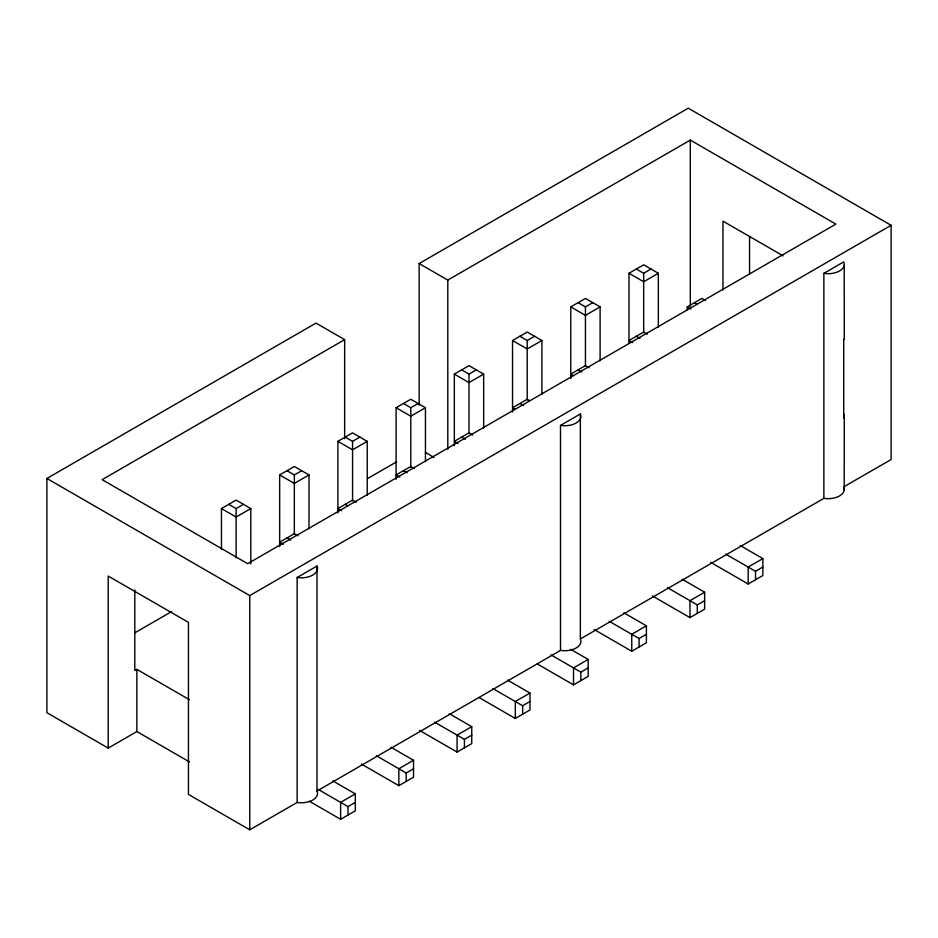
<?xml version="1.0" encoding="UTF-8"?>
<svg xmlns="http://www.w3.org/2000/svg" width="938" height="938" viewBox="0 0 938 938"><rect width="100%" height="100%" fill="white"/><g stroke="black" fill="none" stroke-linecap="round" stroke-linejoin="round"><path stroke-width="1.41" d="M844.212 490.128L844.27 414.326M189.511 761.949L136.866 731.558L108.21 748.102L46.9 712.704L46.9 478.462L316 323.094L344.656 339.638L344.656 438.785M419.145 405.052L419.145 263.543L688.246 108.187L891.1 225.296L891.1 459.538L843.719 486.892A16.204 9.357 0 0 1 823.869 498.359L580.352 638.942A16.204 9.357 0 0 1 560.502 650.409L316.985 791.004A16.204 9.357 0 0 1 297.135 802.459L249.754 829.813L188.444 794.416L188.444 622.375L108.21 576.061L108.21 748.102M344.656 339.638L102.136 479.646L247.691 563.679L835.864 224.112L690.309 140.079L447.801 280.087L419.145 263.543M221.45 549.398L221.45 508.572L236.118 500.095L250.786 508.572L250.786 563.984M279.665 546.561L279.665 474.956L294.333 466.479L309.012 474.956L309.012 528.903M337.891 512.945L337.891 441.341L352.559 432.875L367.227 441.341L367.227 495.299M396.106 479.33L396.106 407.725L410.774 399.26L425.453 407.725L425.453 461.684M454.332 445.714L454.332 374.11L469 365.644L483.668 374.11L483.668 428.068M512.547 411.958L512.547 340.506L527.226 332.029L541.894 340.506L541.894 394.452M570.773 378.483L570.773 306.89L585.441 298.413L600.109 306.89L600.109 360.837M628.988 343.414L628.988 273.275L643.667 264.809L658.335 273.275L658.335 327.233M228.778 504.327L236.118 508.572L243.458 504.327M287.005 470.724L294.333 474.956L301.673 470.724M345.219 437.108L352.559 441.341L359.899 437.108M403.446 403.492L410.774 407.725L418.114 403.492M461.66 369.877L469 374.11L476.34 369.877M519.887 336.261L527.226 340.506L534.554 336.261M578.101 302.657L585.441 306.89L592.781 302.657M636.327 269.042L643.667 273.275L650.995 269.042M250.786 508.572L236.118 517.037L221.45 508.572M309.012 474.956L294.333 483.422L279.665 474.956M367.227 441.341L352.559 449.806L337.891 441.341M425.453 407.725L410.774 416.202L396.106 407.725M483.668 374.11L469 382.587L454.332 374.11M541.894 340.506L527.226 348.971L512.547 340.506M600.109 306.89L585.441 315.356L570.773 306.89M658.335 273.275L643.667 281.74L628.988 273.275M367.567 478.591L396.504 461.895M687.214 309.798L687.214 306.89L701.882 298.413L705.552 300.535M134.978 632.728L171.607 611.588M46.9 478.462L249.754 595.583L891.1 225.296M189.511 699.748L136.866 669.357L134.802 670.553L134.802 590.002M297.135 802.459L297.135 577.491L316.985 566.024L316.985 791.004M560.502 650.409L560.502 425.43L580.352 413.975L580.352 638.942M823.869 273.38L843.719 261.913A16.204 9.357 0 0 1 823.869 273.38L823.869 498.359M340.635 819.296L355.314 810.831L355.314 793.888L340.635 802.353L340.635 819.296L309.352 801.24M398.861 785.681L413.529 777.215L413.529 760.272L398.861 768.75L398.861 785.681L361.318 764.013M457.076 752.065L471.755 743.6L471.755 726.657L457.076 735.134L457.076 752.065L419.544 730.397M515.302 718.461L529.97 709.984L529.97 693.053L515.302 701.518L515.302 718.461L479.013 697.509M573.517 684.846L588.196 676.368L588.196 659.437L573.517 667.903L573.517 684.846L537.228 663.893M631.743 651.23L646.411 642.765L646.411 625.822L631.743 634.287L631.743 651.23L594.2 629.55M689.969 617.614L704.637 609.149L704.637 592.206L689.969 600.672L689.969 617.614L652.426 595.947M748.184 583.999L762.852 575.533L762.852 558.591L748.184 567.068L748.184 583.999L710.641 562.331M318.111 789.35L347.975 806.598L355.314 802.353M376.337 755.735L406.189 772.982L413.529 768.75M434.552 722.131L464.416 739.367L471.755 735.134M492.778 688.515L522.642 705.751L529.97 701.518M550.993 654.9L580.856 672.136L588.196 667.903M609.219 621.284L639.083 638.52L646.411 634.287M667.434 587.669L697.297 604.916L704.637 600.672M725.66 554.053L755.524 571.301L762.852 567.068M783.136 255.875L722.975 221.133L722.975 289.971M694.542 302.657L696.993 304.064M687.214 306.89L690.884 309.001M647.326 334.151L643.667 332.029L628.988 340.506L632.658 342.616M636.327 336.261L639.997 338.384M589.111 367.766L585.441 365.644L570.773 374.11L573.212 375.528M578.101 369.877L581.771 371.999M529.665 400.667L527.226 399.26L512.547 407.725L514.997 409.144M519.887 403.492L523.556 405.615M740.328 545.588L762.852 558.591M472.67 434.986L469 432.875L454.332 441.341L458.002 443.463M461.66 437.108L465.33 439.219M682.114 579.203L704.637 592.206M425.336 452.397L434.013 457.404M414.444 468.601L410.774 466.479L396.106 474.956L399.776 477.067M403.446 470.724L407.115 472.834M623.887 612.819L646.411 625.822M356.229 502.217L352.559 500.095L337.891 508.572L341.561 510.682M345.219 504.327L347.67 505.746M570.667 649.319L588.196 659.437M298.003 535.833L294.333 533.71L279.665 542.176L283.335 544.298M287.005 537.943L290.674 540.065M507.446 680.038L529.97 693.053M449.22 713.654L471.755 726.657M391.005 747.269L413.529 760.272M332.779 780.885L355.314 793.888M844.212 265.161L844.27 339.333M843.719 339.345L843.719 418.231M755.524 571.301L755.524 579.766M749.556 236.399L749.556 274.306M697.297 604.916L697.297 613.382M690.309 140.079L690.309 306.28M643.667 273.275L643.667 332.779M639.083 638.52L639.083 646.997M585.441 306.89L585.441 366.395M580.856 672.136L580.856 680.613M527.226 340.506L527.226 400.01M522.642 705.751L522.642 714.217M469 374.11L469 433.626M464.416 739.367L464.416 747.832M447.801 280.087L447.801 449.208M410.774 407.725L410.774 467.23M406.189 772.982L406.189 781.448M352.559 441.341L352.559 500.845M347.975 806.598L347.975 815.063M294.333 474.956L294.333 534.461M249.754 595.583L249.754 829.813M236.118 508.572L236.118 557.864M136.866 669.357L136.866 731.558M316.985 566.024A16.204 9.357 0 0 1 297.135 577.491M580.352 413.975A16.204 9.357 0 0 1 560.502 425.43"/></g></svg>
